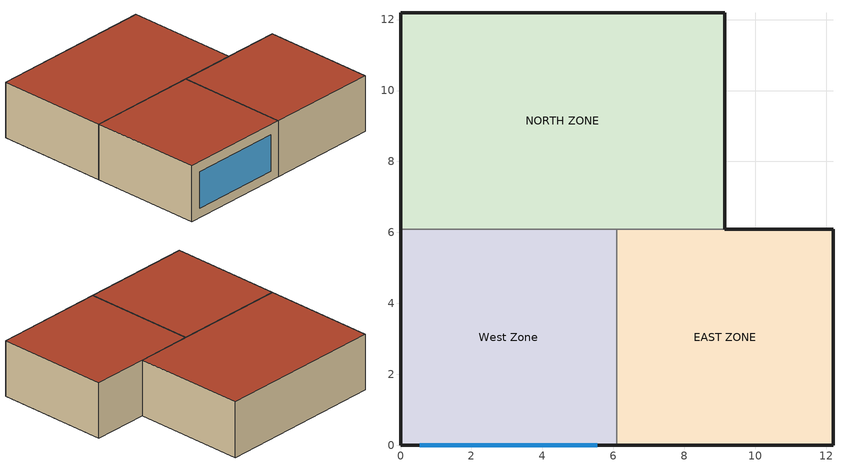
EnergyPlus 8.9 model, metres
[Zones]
West Zone
 floor adiabatic (FLOOR SLAB 8 IN): 0,0 0,6.1 6.1,6.1 6.1,0 z0
 wall outside (EXTWALL80): 0,6.1 0,0 6.1,0 z0:3.05
 wall to NORTH ZONE (PARTITION06): 6.1,6.1 0,6.1 z0:3.05
 wall to EAST ZONE (PARTITION06): 6.1,0 6.1,6.1 z0:3.05
 window (WIN-CON-SINGLEPANE): 0.55,0 5.55,0 z0.5:2.5
 roof outside (ROOF34): 0,6.1 0,0 6.1,0 6.1,6.1 z3.05
EAST ZONE
 floor adiabatic (FLOOR SLAB 8 IN): 6.1,0 6.1,6.1 12.19,6.1 12.19,0 z0
 wall outside (EXTWALL80): 6.1,0 12.19,0 12.19,6.1 9.14,6.1 z0:3.05
 wall to NORTH ZONE (PARTITION06): 9.14,6.1 6.1,6.1 z0:3.05
 roof outside (ROOF34): 6.1,6.1 6.1,0 12.19,0 12.19,6.1 z3.05
NORTH ZONE
 floor adiabatic (FLOOR SLAB 8 IN): 0,6.1 0,12.19 9.14,12.19 9.14,6.1 z0
 wall outside (EXTWALL80): 9.14,6.1 9.14,12.19 0,12.19 0,6.1 z0:3.05
 roof outside (ROOF34): 0,12.19 0,6.1 9.14,6.1 9.14,12.19 z3.05
[Building]
NONE: North Axis {deg}=0; Terrain=Suburbs; Loads Convergence Tolerance Value=0.04; Temperature Convergence Tolerance Value {deltaC}=0.4; Solar Distribution=FullInteriorAndExterior; Maximum Number of Warmup Days=25; Minimum Number of Warmup Days=6
[Site:Location]
CHICAGO_IL_USA TMY2-94846: Latitude {deg}=41.78; Longitude {deg}=-87.75; Time Zone {hr}=-6; Elevation {m}=190
[Site:VariableLocation]

[SizingPeriod:DesignDay] Day of Month=21; Humidity Condition Type=Wetbulb; Barometric Pressure {Pa}=99063; Rain Indicator=No; Snow Indicator=No; Daylight Saving Time Indicator=No; Solar Model Indicator=ASHRAEClearSky
Name | Month | Day Type | Maximum Dry-Bulb Temperature {C} | Daily Dry-Bulb Temperature Range {deltaC} | Wetbulb or DewPoint at Maximum Dry-Bulb {C} | Wind Speed {m/s} | Wind Direction {deg} | Sky Clearness
CHICAGO_IL_USA Annual Heating 99% Design Conditions DB | 1 | WinterDesignDay | -17.3 | 0 | -17.3 | 4.9 | 270 | 0
CHICAGO_IL_USA Annual Cooling 1% Design Conditions DB/MCWB | 7 | SummerDesignDay | 31.5 | 10.7 | 23 | 5.3 | 230 | 1
[Site:GroundTemperature:BuildingSurface]
20.03, 20.03, 20.13, 20.3, 20.43, 20.52, 20.62, 20.77, 20.78, 20.55, 20.44, 20.2
[Material] Thermal Absorptance=0.9
Name | Roughness | Thickness {m} | Conductivity {W/m-K} | Density {kg/m3} | Specific Heat {J/kg-K} | Solar Absorptance | Visible Absorptance
A1 - 1 IN STUCCO | Smooth | 0.0253898 | 0.691831 | 1858.142 | 836.8 | 0.92 | 0.92
C4 - 4 IN COMMON BRICK | Rough | 0.101498 | 0.726422 | 1922.216 | 836.8 | 0.76 | 0.76
E1 - 3 / 4 IN PLASTER OR GYP BOARD | Smooth | 0.01905 | 0.726422 | 1601.846 | 836.8 | 0.92 | 0.92
C6 - 8 IN CLAY TILE | Smooth | 0.203302 | 0.570761 | 1121.292 | 836.8 | 0.82 | 0.82
C10 - 8 IN HW CONCRETE | MediumRough | 0.203302 | 1.729577 | 2242.585 | 836.8 | 0.65 | 0.65
E2 - 1 / 2 IN SLAG OR STONE | Rough | 0.0127102 | 1.435549 | 881.0155 | 1673.6 | 0.55 | 0.55
E3 - 3 / 8 IN FELT AND MEMBRANE | Rough | 0.00954024 | 0.190253 | 1121.292 | 1673.6 | 0.75 | 0.75
B5 - 1 IN DENSE INSULATION | VeryRough | 0.0253898 | 0.0432394 | 91.30524 | 836.8 | 0.5 | 0.5
C12 - 2 IN HW CONCRETE | MediumRough | 0.0509016 | 1.729577 | 2242.585 | 836.8 | 0.65 | 0.65
[WindowMaterial:Glazing]
SINGLEPANE: Optical Data Type=SpectralAverage; Thickness {m}=0.003; Solar Transmittance at Normal Incidence=0.9; Front Side Solar Reflectance at Normal Incidence=0.031; Back Side Solar Reflectance at Normal Incidence=0.031; Visible Transmittance at Normal Incidence=0.9; Front Side Visible Reflectance at Normal Incidence=0.05; Back Side Visible Reflectance at Normal Incidence=0.05; Infrared Transmittance at Normal Incidence=0; Front Side Infrared Hemispherical Emissivity=0.84; Back Side Infrared Hemispherical Emissivity=0.84; Conductivity {W/m-K}=0.9
[WindowMaterial:Blind]
BLIND: Slat Orientation=HORIZONTAL; Slat Width {m}=0.025; Slat Separation {m}=0.01875; Slat Thickness {m}=0.001; Slat Angle {deg}=45; Slat Conductivity {W/m-K}=0.1; Slat Beam Solar Transmittance=0; Front Side Slat Beam Solar Reflectance=0.7; Back Side Slat Beam Solar Reflectance=0.7; Slat Diffuse Solar Transmittance=0; Front Side Slat Diffuse Solar Reflectance=0.7; Back Side Slat Diffuse Solar Reflectance=0.7; Slat Beam Visible Transmittance=0; Front Side Slat Beam Visible Reflectance=0.5; Back Side Slat Beam Visible Reflectance=0.5; Slat Diffuse Visible Transmittance=0; Front Side Slat Diffuse Visible Reflectance=0.5; Back Side Slat Diffuse Visible Reflectance=0.5; Slat Infrared Hemispherical Transmittance=0; Front Side Slat Infrared Hemispherical Emissivity=0.9; Back Side Slat Infrared Hemispherical Emissivity=0.9; Blind to Glass Distance {m}=0.05; Blind Top Opening Multiplier=0.5; Blind Bottom Opening Multiplier=0.5; Blind Left Side Opening Multiplier=0; Blind Right Side Opening Multiplier=0; Minimum Slat Angle {deg}=0; Maximum Slat Angle {deg}=180
[Construction]
EXTWALL80: A1 - 1 IN STUCCO, C4 - 4 IN COMMON BRICK, E1 - 3 / 4 IN PLASTER OR GYP BOARD
PARTITION06: E1 - 3 / 4 IN PLASTER OR GYP BOARD, C6 - 8 IN CLAY TILE, E1 - 3 / 4 IN PLASTER OR GYP BOARD
FLOOR SLAB 8 IN: C10 - 8 IN HW CONCRETE
ROOF34: E2 - 1 / 2 IN SLAG OR STONE, E3 - 3 / 8 IN FELT AND MEMBRANE, B5 - 1 IN DENSE INSULATION, C12 - 2 IN HW CONCRETE
WIN-CON-SINGLEPANE: SINGLEPANE
WIN-CON-SINGLEPANE WITH INTERIOR BLIND: SINGLEPANE, BLIND
[WindowProperty:ShadingControl]
INCIDENT SOLAR ON BLIND: Shading Type=InteriorBlind; Construction with Shading=WIN-CON-SINGLEPANE WITH INTERIOR BLIND; Shading Control Type=OnIfHighSolarOnWindow; Setpoint {W/m2, W or deg C}=20; Shading Control Is Scheduled=NO; Glare Control Is Active=NO; Type of Slat Angle Control for Blinds=FixedSlatAngle
[Zone] Type=1; Multiplier=1; Ceiling Height {m}=autocalculate; Volume {m3}=autocalculate
West Zone; EAST ZONE; NORTH ZONE
[People] Number of People Schedule=Office Occupancy; Number of People Calculation Method=people; Fraction Radiant=0.3; Activity Level Schedule=Activity Sch; Carbon Dioxide Generation Rate {m3/s-W}=3.82E-8; Mean Radiant Temperature Calculation Type=zoneaveraged; Work Efficiency Schedule=Work Eff Sch; Clothing Insulation Calculation Method=ClothingInsulationSchedule; Clothing Insulation Schedule=Clothing Sch; Air Velocity Schedule=Air Velo Sch; Thermal Comfort Model 1 Type=FANGER
Name | Zone or ZoneList | Number of People
West Zone | West Zone | 3
EAST ZONE | EAST ZONE | 3
NORTH ZONE | NORTH ZONE | 4
[Lights] Schedule=Office Lighting; Design Level Calculation Method=LightingLevel; Return Air Fraction=0; Fraction Radiant=0.2; Fraction Visible=0.2; Fraction Replaceable=0
Name | Zone or ZoneList | Lighting Level {W}
EAST ZONE Lights 1 | EAST ZONE | 1464.375
NORTH ZONE Lights 1 | NORTH ZONE | 878.6252
[ElectricEquipment] Schedule=Intermittent; Design Level Calculation Method=EquipmentLevel; Fraction Latent=0; Fraction Radiant=0.3; Fraction Lost=0
Name | Zone or ZoneList | Design Level {W}
West Zone ElecEq 1 | West Zone | 2928.751
EAST ZONE ElecEq 1 | EAST ZONE | 1464.375
NORTH ZONE ElecEq 1 | NORTH ZONE | 2928.751
[ZoneControl:Thermostat] Control Type Schedule=Zone Control Type Sched; Control 1=Heating Setpoint with SB; Control 2=Cooling Setpoint with SB
Name | Zone or ZoneList
Zone 1 Thermostat | West Zone
Zone 2 Thermostat | EAST ZONE
Zone 3 Thermostat | NORTH ZONE
[ThermostatSetpoint:SingleHeating]
Heating Setpoint with SB: Setpoint Temperature Schedule=Heating Setpoints
[ThermostatSetpoint:SingleCooling]
Cooling Setpoint with SB: Setpoint Temperature Schedule=Cooling Setpoints
[ZoneHVAC:IdealLoadsAirSystem] Maximum Heating Supply Air Temperature {C}=50; Minimum Cooling Supply Air Temperature {C}=13; Maximum Heating Supply Air Humidity Ratio {kgWater/kgDryAir}=0.015; Minimum Cooling Supply Air Humidity Ratio {kgWater/kgDryAir}=0.009; Heating Limit=NoLimit; Maximum Heating Air Flow Rate {m3/s}=autosize; Cooling Limit=NoLimit; Maximum Cooling Air Flow Rate {m3/s}=autosize; Dehumidification Control Type=ConstantSupplyHumidityRatio; Humidification Control Type=ConstantSupplyHumidityRatio
Zone1Air; Zone2Air; Zone3Air
[Zone equipment]
West Zone: Zone1Air
EAST ZONE: Zone2Air
NORTH ZONE: Zone3Air
[EnergyManagementSystem:Sensor]
Name | Output:Variable or Output:Meter Index Key | Output:Variable or Output:Meter
Sensible_Load_Zone_1 | WEST ZONE | Zone Predicted Sensible Load` to Setpoint Heat Transfer Rate
Sensible_Load_Zone_2 | EAST ZONE | Zone Predicted Sensible Load to Setpoint Heat Transfer Rate
Sensible_Load_Zone_3 | NORTH ZONE | Zone Predicted Sensible Load to Setpoint Heat Transfer Rate
[EnergyManagementSystem:Actuator] Actuated Component Type=Ideal Loads Air System; Actuated Component Control Type=Air Mass Flow Rate
Name | Actuated Component Unique
ZONE_1_AIR_Mdot | ZONE1AIR
ZONE_2_AIR_Mdot | ZONE2AIR
ZONE_3_AIR_Mdot | ZONE3AIR
[EnergyManagementSystem:ProgramCallingManager]
Constant Volume Purchased Air Example: AfterPredictorAfterHVACManagers; Determine_Purch_Air_State; Set_Purch_Air
[EnergyManagementSystem:Program]
Determine_Purch_Air_State: IF (Sensible_Load_Zone_1 <= 0.0); SET Zone_1_State = 2.0; ELSEIF (Sensible_Load_Zone_1 > 0.0); SET Zone_1_State = 1.0; ENDIF; IF (Sensible_Load_Zone_2 <= 0.0); SET Zone_2_State = 2.0; ELSEIF (Sensible_Load_Zone_2 > 0.0); SET Zone_2_State = 1.0; ENDIF; IF (Sensible_Load_Zone_3 <= 0.0); SET Zone_3_State = 2.0; ELSEIF (Sensible_Load_Zone_3 > 0.0); SET Zone_3_State = 1.0; ENDIF
Set_Purch_Air: IF (    Zone_1_State == 2.0); SET ZONE_1_AIR_Mdot = 0.3; SET ZONE_1_AIR_SupplyT = 13.0; SET ZONE_1_AIR_SupplyHumRat = 0.009; ELSEIF (Zone_1_State == 1.0); SET ZONE_1_AIR_Mdot = 0.1; SET ZONE_1_AIR_SupplyT = 50.0; SET ZONE_1_AIR_SupplyHumRat = 0.015; ENDIF; IF (    Zone_2_State == 2.0); SET ZONE_2_AIR_Mdot = 0.3; SET ZONE_2_AIR_SupplyT = 13.0; SET ZONE_2_AIR_SupplyHumRat = 0.009; ELSEIF (Zone_2_State == 1.0); SET ZONE_2_AIR_Mdot = 0.1; SET ZONE_2_AIR_SupplyT = 50.0; SET ZONE_2_AIR_SupplyHumRat = 0.015; ENDIF; IF (    Zone_3_State == 2.0); SET ZONE_3_AIR_Mdot = 0.4; SET ZONE_3_AIR_SupplyT = 13.0; SET ZONE_3_AIR_SupplyHumRat = 0.009; ELSEIF (Zone_3_State == 1.0); SET ZONE_3_AIR_Mdot = 0.15; SET ZONE_3_AIR_SupplyT = 50.0; SET ZONE_3_AIR_SupplyHumRat = 0.015; ENDIF
[EnergyManagementSystem:GlobalVariable]
Zone_1_State
Zone_2_State
Zone_3_State
[Schedule:Compact]
Activity Sch: Through: 12/31, For: Alldays, Until: 24:00, 131.8
Work Eff Sch: Through: 12/31, For: Alldays, Until: 24:00, 0
Clothing Sch: Through: 12/31, For: Alldays, Until: 24:00, 1
Air Velo Sch: Through: 12/31, For: Alldays, Until: 24:00, 0.137
Office Occupancy: Through: 12/31, For: Weekdays SummerDesignDay WinterDesignDay, Until: 6:00, 0, Until: 7:00, 0.1, Until: 8:00, 0.5, Until: 12:00, 1, Until: 13:00, 0.5, Until: 16:00, 1, Until: 17:00, 0.5, Until: 18:00, 0.1, Until: 24:00, 0, For: Weekends Holidays CustomDay1 CustomDay2, Until: 24:00, 0
Intermittent: Through: 12/31, For: Weekdays SummerDesignDay WinterDesignDay, Until: 8:00, 0, Until: 18:00, 1, Until: 24:00, 0, For: Weekends Holidays CustomDay1 CustomDay2, Until: 24:00, 0
Office Lighting: Through: 12/31, For: Weekdays SummerDesignDay WinterDesignDay, Until: 6:00, 0.05, Until: 7:00, 0.2, Until: 17:00, 1, Until: 18:00, 0.5, Until: 24:00, 0.05, For: Weekends Holidays CustomDay1 CustomDay2, Until: 24:00, 0.05
HEATING SETPOINTS: Through: 12/31, For: Alldays, Until: 7:00, 15, Until: 17:00, 20, Until: 24:00, 15
COOLING SETPOINTS: Through: 12/31, For: Alldays, Until: 7:00, 30, Until: 20:00, 23, Until: 24:00, 30
ZONE CONTROL TYPE SCHED: Through: 3/31, For: Alldays, Until: 24:00, 1, Through: 9/30, For: Alldays, Until: 24:00, 2, Through: 12/31, For: Alldays, Until: 24:00, 1
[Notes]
EMSConstantVolumePurchAir.idf
Highlights:              This file illustrates using Energy Management System with the ideal loads air system
in such a way that the flow rates are prescribed at a constant volume and the system
can modulate to meet load when capacity is sufficient.
Illustration of using a window blind to control solar gain
Basic file description:  This file was derived from EMSWindowShadeControl.idf (which was derived from PurchAirWindowBlind.idf)
1 story building divided into 3 interior conditioned zones. Roof with no plenum.
No ground contact with floor.
Simulation Location/Run: CHICAGO_IL_USA TMY2-94846, 2 design days
Run Control executes 2 design days
Location:                Chicago, IL
Design Days:             CHICAGO_IL_USA Annual Heating 99% Design Conditions DB, MaxDB= -17.3°C
CHICAGO_IL_USA Annual Cooling 1% Design Conditions, MaxDB=  31.5°C MCWB=  23.0°C
Run Period (Weather File): none
Run Control:             No zone or system sizing, design day simulation.
Building: Single floor rectangular L-shaped building 40 ft south wall, 40 ft west wall, zone height 10 feet.
There is a single window in West Zone's south wall. The walls are 1 in stucco over 4 in common brick
and gypboard. The roof is a built up roof with 1/2 in stone over 3/8 in felt over 1 in dense insulation
supported by 2 in heavy weight concrete. The window is single pane 3mm clear.
The window to wall ratio is approximately 0.07.
The building is oriented due north.
Floor Area:        130.1 m2 (1403 ft2)
Number of Stories: 1
Zone Description Details:
|       West         |         East           |    window = *
Internal gains description:     ZONE West      - lighting is 0 watts, equip is 2928.751 watts, 3 occupants
Internal gains description:     ZONE North     - lighting is 878.6252 watts, equip is 2928.751 watts, 4 occupants
Internal gains description:     ZONE East      - lighting is 1464.375 watts, equip is 1464.375 watts, 3 occupants
Interzone Surfaces:             3 interzone surfaces (see diagram)
Internal Mass:                  None
Window has an interior blind with fixed-angle slats. The blind is deployed
when incident beam plus diffuse solar on window exceeds 20 W/m^2.
Detached Shading:               None
Daylight:                       None
Natural Ventilation:            None
Compact Schedules:              Yes
Solair Distribution:            FullInteriorAndExterior
HVAC:                           purchased air serves all 3 zones
Zonal Equipment:                PURCHASED AIR
Central Air Handling Equipment: No
System Equipment Autosize:      No
Purchased Cooling:              Yes
Purchased Heating:              Yes
Purchased Chilled Water:        No
Purchased Hot Water:            No
Coils:                          None
Pumps:                          None
Boilers:                        None
Chillers:                       None
Towers:                         None
Standard Reports:               All Summary Predefined Reports
Timestep or Hourly Variables:   TimeStep
Time bins Report:               None
HTML Report:                    Predefined All Summary
Environmental Emissions:        None
Utility Tariffs:                None
